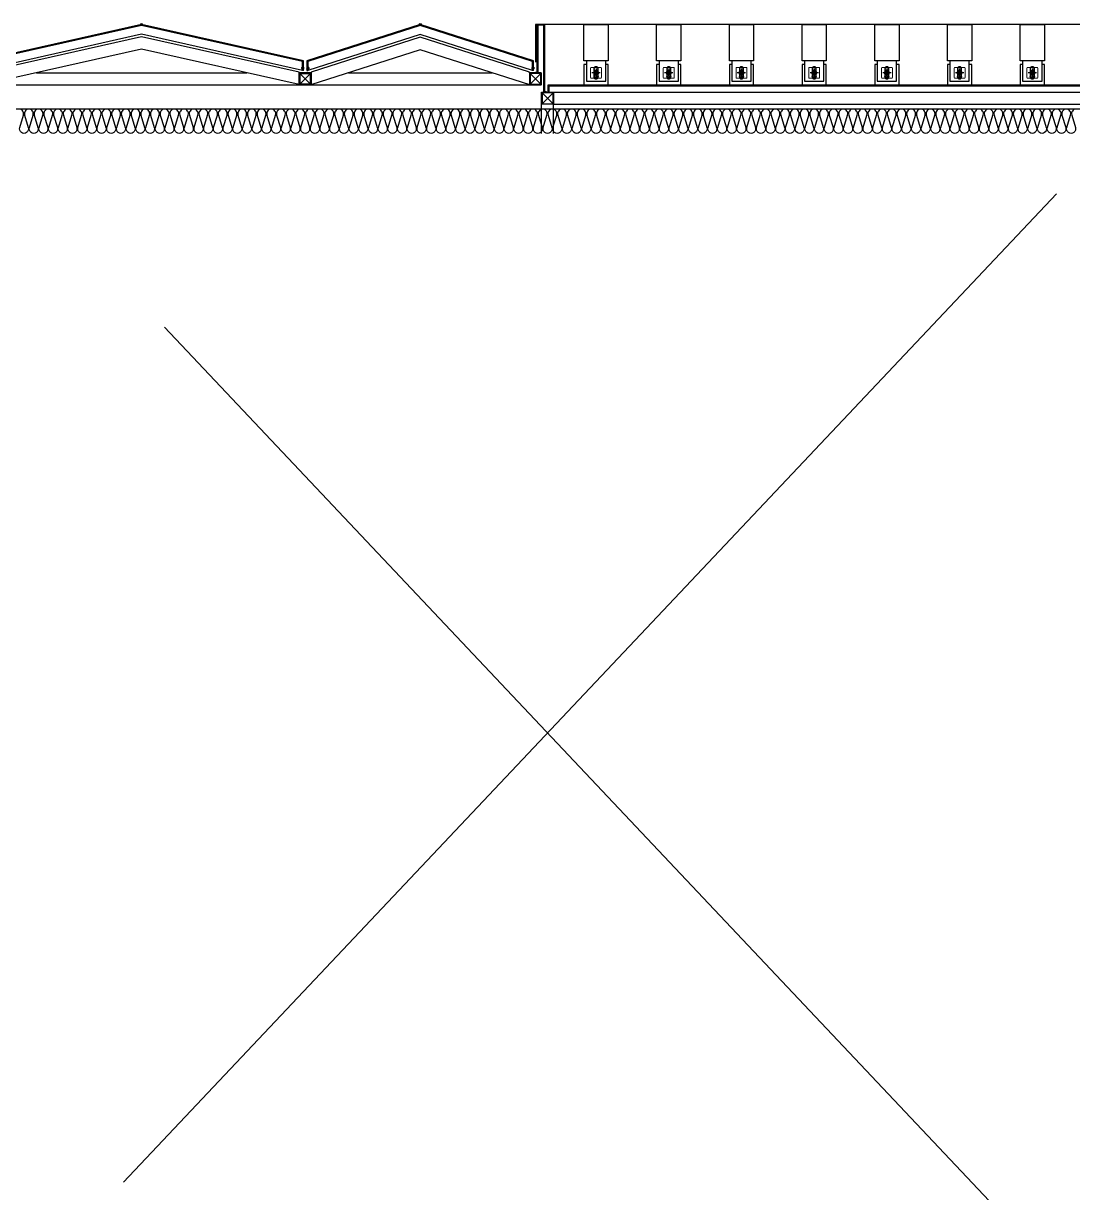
# Model space of a CAD drawing. Header units: millimetres. Extents: x 49154 to 181784, y 28275 to 149577.
# Drawn here: x 101941 to 106270, y 144633 to 149459 of the extents above; entities that cross this region are included whole.
import ezdxf

# ---------------------------------------------------------------- set-up
doc = ezdxf.new("R2010")
doc.units = ezdxf.units.MM
doc.header["$LTSCALE"] = 300
doc.linetypes.add('CENTER2', pattern=[1.125, 0.75, -0.125, 0.125, -0.125])
doc.linetypes.add('HID', pattern=[2.8, 1.8, -1])
doc.layers.add('4', color=4, linetype='Continuous', lineweight=13)
for name, color, linetype in [('6FIN', 6, 'Continuous'), ('A-ELE-8', 8, 'Continuous'), ('A-FIN(EX)', 6, 'Continuous'), ('A-FIN-9', 7, 'Continuous'), ('A-HAT-MATL', 8, 'Continuous'), ('A-OPEN', 1, 'Continuous'), ('A-하지철물', 55, 'Continuous'), ('alucobond', 4, 'Continuous'), ('ISL', 251, 'Continuous'), ('mold', 4, 'Continuous'), ('SHEET', 6, 'Continuous'), ('보(girder)', 7, 'HID'), ('복합판넬', 6, 'Continuous')]:
    doc.layers.add(name, color=color, linetype=linetype)

# ---------------------------------------------------------------- blocks, each defined once
blk = doc.blocks.new('EX-1350')
at = {"layer": '6FIN', "elevation": 0}
for points in [[(3.2, 204.1), (46.8, 204.1, 0.414214), (50, 207.3), (50, 250.9, 0.414214), (46.8, 254.1), (3.2, 254.1, 0.414214), (0, 250.9), (0, 207.3, 0.414214)], [(1396.8, 204.1), (1353.2, 204.1, -0.414214), (1350, 207.3), (1350, 250.9, -0.414214), (1353.2, 254.1), (1396.8, 254.1, -0.414214), (1400, 250.9), (1400, 207.3, -0.414214)]]:
    blk.add_lwpolyline(points, format="xyb", close=True, dxfattribs=at)
at = {"layer": 'A-하지철물'}
for p, q in [((1350, 254.1), (50, 254.1)), ((1133.9, 204.1), (266.1, 204.1))]:
    blk.add_line(p, q, dxfattribs=at)
at = {"layer": 'A-하지철물', "elevation": 0}
for points in [[(49.7, 252.7), (700, 106.6), (1350.3, 252.7)], [(50, 254.1), (50, 201.4), (700, 55.3), (1350, 201.4), (1350, 254.1)]]:
    blk.add_lwpolyline(points, dxfattribs=at)
at = {"layer": 'A-하지철물'}
blk.add_circle((700, 4.1), 4.07, dxfattribs=at)
at = {"layer": 'alucobond'}
for p, q in [((32.5, 195.1), (36.5, 195.1)), ((1367.5, 195.1), (1363.5, 195.1))]:
    blk.add_line(p, q, dxfattribs=at)
at = {"layer": 'alucobond', "color": 251, "linetype": 'HID', "ltscale": 10}
for p, q in [((30.2, 185.1), (41.5, 185.1)), ((31.5, 182.4), (31.5, 187.8)), ((31.5, 186.6), (39.5, 186.6)), ((31.5, 183.6), (39.5, 183.6)), ((32, 189.3), (32.5, 189.3)), ((32, 180.9), (32.5, 180.9)), ((32.5, 180.9), (32.5, 189.3)), ((38, 182.7), (38, 187.4)), ((39.5, 182.7), (39.5, 187.4)), ((1369.8, 185.1), (1358.5, 185.1)), ((1360.5, 182.7), (1360.5, 187.4)), ((1368.5, 186.6), (1360.5, 186.6)), ((1368.5, 183.6), (1360.5, 183.6)), ((1362, 182.7), (1362, 187.4)), ((1367.5, 180.9), (1367.5, 189.3)), ((1368, 189.3), (1367.5, 189.3)), ((1368, 180.9), (1367.5, 180.9)), ((1368.5, 182.4), (1368.5, 187.8))]:
    blk.add_line(p, q, dxfattribs=at)
at = {"layer": 'alucobond', "elevation": 0}
for points in [[(32.5, 195.1), (32.5, 154.1), (700, 4.1), (1367.5, 154.1), (1367.5, 195.1)], [(36.5, 195.1), (36.5, 157.3), (700, 8.2), (1363.5, 157.3), (1363.5, 195.1)]]:
    blk.add_lwpolyline(points, dxfattribs=at)
at = {"layer": 'alucobond', "color": 251, "linetype": 'HID', "ltscale": 10, "elevation": 0}
for points in [[(36.5, 194.2), (700, 45.1), (1363.5, 194.2)], [(32, 189.3), (31.5, 187.8)], [(32, 180.9), (31.5, 182.4)], [(1368, 189.3), (1368.5, 187.8)], [(1368, 180.9), (1368.5, 182.4)]]:
    blk.add_lwpolyline(points, dxfattribs=at)
for points in [[(39.5, 186.6, -0.666667), (39.5, 183.6, -1.5)], [(1360.5, 186.6, 0.666667), (1360.5, 183.6, 1.5)]]:
    blk.add_lwpolyline(points, format="xyb", dxfattribs=at)
at = {"layer": 'alucobond', "color": 251, "linetype": 'HID', "ltscale": 10}
for centre, start, end in [((38.7, 187.4), 0, 180), ((38.7, 182.7), 180, 0), ((1361.3, 187.4), 0, 180), ((1361.3, 182.7), 180, 0)]:
    blk.add_arc(centre, 0.75, start, end, dxfattribs=at)
at = {"layer": 'mold', "color": 4, "elevation": 0}
for points in [[(25, 204.1), (25, 202.6)], [(1375, 204.1), (1375, 202.6)]]:
    blk.add_lwpolyline(points, dxfattribs=at)
at = {"layer": 'SHEET', "color": 8}
for p, q in [((46.8, 250.9), (3.2, 207.3)), ((3.2, 250.9), (46.8, 207.3)), ((1353.2, 250.9), (1396.8, 207.3)), ((1396.8, 250.9), (1353.2, 207.3))]:
    blk.add_line(p, q, dxfattribs=at)
at = {"layer": 'SHEET', "color": 8, "elevation": 0}
for points in [[(3.2, 207.3), (46.8, 207.3), (46.8, 250.9), (3.2, 250.9)], [(1396.8, 207.3), (1353.2, 207.3), (1353.2, 250.9), (1396.8, 250.9)]]:
    blk.add_lwpolyline(points, close=True, dxfattribs=at)
blk = doc.blocks.new('EX-950-1')
at = {"layer": '6FIN', "elevation": 0}
for points in [[(3.2, 204.1), (46.8, 204.1, 0.414214), (50, 207.3), (50, 250.9, 0.414214), (46.8, 254.1), (3.2, 254.1, 0.414214), (0, 250.9), (0, 207.3, 0.414214)], [(996.8, 204.1), (953.2, 204.1, -0.414214), (950, 207.3), (950, 250.9, -0.414214), (953.2, 254.1), (996.8, 254.1, -0.414214), (1000, 250.9), (1000, 207.3, -0.414214)]]:
    blk.add_lwpolyline(points, format="xyb", close=True, dxfattribs=at)
at = {"layer": 'A-하지철물'}
for p, q in [((950, 254.1), (50, 254.1)), ((796, 204.1), (204, 204.1))]:
    blk.add_line(p, q, dxfattribs=at)
at = {"layer": 'A-하지철물', "elevation": 0}
for points in [[(48.1, 254.1), (500, 109.1), (951.9, 254.1)], [(50, 204.1), (50, 201), (500, 56.6), (950, 201), (950, 204.1)]]:
    blk.add_lwpolyline(points, dxfattribs=at)
at = {"layer": 'A-하지철물'}
blk.add_circle((500, 4.1), 4.07, dxfattribs=at)
at = {"layer": 'alucobond'}
for p, q in [((32.5, 195.1), (36.5, 195.1)), ((967.5, 195.1), (963.5, 195.1))]:
    blk.add_line(p, q, dxfattribs=at)
at = {"layer": 'alucobond', "color": 251, "linetype": 'HID', "ltscale": 10}
for p, q in [((30.2, 185.1), (41.5, 185.1)), ((31.5, 182.4), (31.5, 187.8)), ((31.5, 186.6), (39.5, 186.6)), ((31.5, 183.6), (39.5, 183.6)), ((32, 189.3), (32.5, 189.3)), ((32, 180.9), (32.5, 180.9)), ((32.5, 180.9), (32.5, 189.3)), ((38, 182.7), (38, 187.4)), ((39.5, 182.7), (39.5, 187.4)), ((969.8, 185.1), (958.5, 185.1)), ((960.5, 182.7), (960.5, 187.4)), ((968.5, 186.6), (960.5, 186.6)), ((968.5, 183.6), (960.5, 183.6)), ((962, 182.7), (962, 187.4)), ((967.5, 180.9), (967.5, 189.3)), ((968, 189.3), (967.5, 189.3)), ((968, 180.9), (967.5, 180.9)), ((968.5, 182.4), (968.5, 187.8))]:
    blk.add_line(p, q, dxfattribs=at)
at = {"layer": 'alucobond', "elevation": 0}
for points in [[(32.5, 195.1), (32.5, 154.1), (500, 4.1), (967.5, 154.1), (967.5, 195.1)], [(36.5, 195.1), (36.5, 157), (500, 8.3), (963.5, 157), (963.5, 195.1)]]:
    blk.add_lwpolyline(points, dxfattribs=at)
at = {"layer": 'alucobond', "color": 251, "linetype": 'HID', "ltscale": 10, "elevation": 0}
blk.add_lwpolyline([(36.5, 194.8), (500, 46.1), (963.5, 194.8)], dxfattribs=at)
at = {"layer": 'alucobond', "color": 251, "linetype": 'HID', "ltscale": 10}
for points in [[(32, 189.3), (31.5, 187.8)], [(32, 180.9), (31.5, 182.4)], [(968, 189.3), (968.5, 187.8)], [(968, 180.9), (968.5, 182.4)]]:
    blk.add_lwpolyline(points, dxfattribs=at)
for points in [[(39.5, 186.6, -0.666667), (39.5, 183.6, -1.5)], [(960.5, 186.6, 0.666667), (960.5, 183.6, 1.5)]]:
    blk.add_lwpolyline(points, format="xyb", dxfattribs=at)
for centre, start, end in [((38.7, 187.4), 0, 180), ((38.7, 182.7), 180, 0), ((961.3, 187.4), 0, 180), ((961.3, 182.7), 180, 0)]:
    blk.add_arc(centre, 0.75, start, end, dxfattribs=at)
at = {"layer": 'mold', "color": 4}
for points in [[(25, 204.1), (25, 202.6)], [(975, 204.1), (975, 202.6)]]:
    blk.add_lwpolyline(points, dxfattribs=at)
at = {"layer": 'SHEET', "color": 8}
for p, q in [((46.8, 250.9), (3.2, 207.3)), ((3.2, 250.9), (46.8, 207.3)), ((953.2, 250.9), (996.8, 207.3)), ((996.8, 250.9), (953.2, 207.3))]:
    blk.add_line(p, q, dxfattribs=at)
at = {"layer": 'SHEET', "color": 8, "elevation": 0}
for points in [[(3.2, 207.3), (46.8, 207.3), (46.8, 250.9), (3.2, 250.9)], [(996.8, 207.3), (953.2, 207.3), (953.2, 250.9), (996.8, 250.9)]]:
    blk.add_lwpolyline(points, close=True, dxfattribs=at)
blk = doc.blocks.new('N-washer')
at = {"layer": '4', "color": 253}
for p, q in [((-22.5, 19.5), (-22.5, -19.5)), ((19.5, 22.5), (-19.5, 22.5)), ((22.5, -19.5), (22.5, 19.5)), ((-19.5, -22.5), (19.5, -22.5))]:
    blk.add_line(p, q, dxfattribs=at)
at = {"layer": '4', "color": 253, "linetype": 'HID', "lineweight": 25, "ltscale": 0.5}
for p, q in [((-6.9, 17.6), (-8.3, 16.7)), ((-8.3, 16.7), (-8.3, 15.8)), ((-8.3, 15.8), (-6.9, 15)), ((-6.9, 13.6), (-8.3, 12.7)), ((-8.3, 12.7), (-8.3, 11.8)), ((-8.3, 11.8), (-6.9, 11)), ((-6.9, 9.6), (-8.3, 8.7)), ((-8.3, 8.7), (-8.3, 7.8)), ((-8.3, 7.8), (-6.9, 7)), ((-6.9, 5.6), (-8.3, 4.7)), ((-8.3, 4.7), (-8.3, 3.8)), ((-8.3, 3.8), (-7, 3)), ((-7, 3), (-6, 3)), ((-6.9, 15), (-6.9, 13.6)), ((-6.9, 11), (-6.9, 9.6)), ((-6.9, 7), (-6.9, 5.6)), ((-6.5, 0.5), (-6.5, -0.5)), ((6, 3), (7, 3)), ((6.5, -0.5), (6.5, 0.5)), ((8.3, 16.7), (6.9, 17.6)), ((6.9, 15), (8.3, 15.8)), ((6.9, 13.6), (6.9, 15)), ((8.3, 12.7), (6.9, 13.6)), ((6.9, 11), (8.3, 11.8)), ((6.9, 9.6), (6.9, 11)), ((8.3, 8.7), (6.9, 9.6)), ((6.9, 7), (8.3, 7.8)), ((6.9, 5.6), (6.9, 7)), ((8.3, 4.7), (6.9, 5.6)), ((7, 3), (8.3, 3.8)), ((8.3, 15.8), (8.3, 16.7)), ((8.3, 11.8), (8.3, 12.7)), ((8.3, 7.8), (8.3, 8.7)), ((8.3, 3.8), (8.3, 4.7))]:
    blk.add_line(p, q, dxfattribs=at)
at = {"layer": '4', "color": 253, "linetype": 'HID', "lineweight": 25}
blk.add_line((6.9, 17.6), (-6.9, 17.6), dxfattribs=at)
at = {"layer": '4', "color": 253}
for centre, start, end in [((-19.5, 19.5), 90, 180), ((19.5, 19.5), 0, 90), ((-19.5, -19.5), 180, 270), ((19.5, -19.5), 270, 0)]:
    blk.add_arc(centre, 3, start, end, dxfattribs=at)
at = {"layer": '4', "color": 253, "linetype": 'HID', "lineweight": 25, "ltscale": 0.5}
for centre, start, end in [((0, 0.5), 157.3801, 180), ((0, 0.5), 22.6199, 157.3801), ((0, 0.5), 0, 22.6199), ((0, -0.5), 180, 0)]:
    blk.add_arc(centre, 6.5, start, end, dxfattribs=at)
blk.add_point((0, 0), dxfattribs=at)
blk = doc.blocks.new('A$C908c0e9f')
at = {"layer": 'A-ELE-8', "color": 251, "linetype": 'CENTER2'}
for p, q in [((50, 97.2), (50, 62.8)), ((67.2, 80), (32.8, 80))]:
    blk.add_line(p, q, dxfattribs=at)
at = {"layer": 'A-ELE-8', "color": 251, "elevation": 0}
for points in [[(10, 115), (0, 115), (0, 30)], [(100, 30), (100, 115), (90, 115)]]:
    blk.add_lwpolyline(points, dxfattribs=at)
for points in [[(10, 130), (10, 45), (90, 45), (90, 130)], [(50, 90.4), (41, 85.2), (41, 74.8), (50, 69.6), (59, 74.8), (59, 85.2)]]:
    blk.add_lwpolyline(points, close=True, dxfattribs=at)
at = {"layer": 'A-ELE-8', "color": 251, "linetype": 'HID', "lineweight": 25, "ltscale": 0.5, "elevation": 0}
blk.add_lwpolyline([(57, 58.6), (58.4, 59.4), (58.4, 60.5), (57, 61.4), (57, 62.6), (58.4, 63.4), (58.4, 64.5), (57, 65.4), (57, 66.6), (58.4, 67.4), (58.4, 68.5), (57, 69.4), (57, 70.6), (58.4, 71.4), (58.4, 72.5), (57, 73.4), (57, 74.6), (58.4, 75.4), (58.4, 76.5), (57, 77.4), (57, 78.6), (58.4, 79.4), (58.4, 80.5), (57, 81.4), (57, 82.6), (58.4, 83.4), (58.4, 84.5), (57, 85.4), (57, 86.6), (58.4, 87.4), (58.4, 88.5), (57, 89.4), (57, 90.6), (58.4, 91.4), (58.4, 92.5), (57, 93.4), (57, 94.6), (58.4, 95.4), (58.4, 96.5), (57, 97.4), (57, 98.6), (58.4, 99.4), (58.4, 100.5), (57, 101.4, 0.50708), (42.9, 101.4), (41.5, 100.5), (41.5, 99.4), (42.9, 98.6), (42.9, 97.4), (41.5, 96.5), (41.5, 95.4), (42.9, 94.6), (42.9, 93.4), (41.5, 92.5), (41.5, 91.4), (42.9, 90.6), (42.9, 89.4), (41.5, 88.5), (41.5, 87.4), (42.9, 86.6), (42.9, 85.4), (41.5, 84.5), (41.5, 83.4), (42.9, 82.6), (42.9, 81.4), (41.5, 80.5), (41.5, 79.4), (42.9, 78.6), (42.9, 77.4), (41.5, 76.5), (41.5, 75.4), (42.9, 74.6), (42.9, 73.4), (41.5, 72.5), (41.5, 71.4), (42.9, 70.6), (42.9, 69.4), (41.5, 68.5), (41.5, 67.4), (42.9, 66.6), (42.9, 65.4), (41.5, 64.5), (41.5, 63.4), (42.9, 62.6), (42.9, 61.4), (41.5, 60.5), (41.5, 59.4), (42.9, 58.6, 0.50708)], format="xyb", close=True, dxfattribs=at)
at = {"layer": 'A-ELE-8', "color": 251}
blk.add_circle((50, 80), 9, dxfattribs=at)
at = {"layer": 'A-ELE-8', "color": 251, "linetype": 'HID'}
blk.add_circle((50, 80), 6, dxfattribs=at)
at = {"layer": 'A-FIN(EX)', "elevation": 0}
blk.add_lwpolyline([(0, 280), (100, 280), (100, 130), (0, 130)], close=True, dxfattribs=at)
at = {"layer": 'A-ELE-8', "color": 251, "xscale": -1, "rotation": 180}
blk.add_blockref('N-washer', (50, 80), dxfattribs=at)
blk = doc.blocks.new('*U124')
at = {"layer": '6FIN'}
blk.add_lwpolyline([(25.3, 50), (-24.7, 50), (-24.7, 0), (25.3, 0)], close=True, dxfattribs=at)
at = {"layer": 'SHEET', "color": 8}
for p, q in [((-22.2, 2.5), (22.8, 47.5)), ((22.8, 2.5), (-22.2, 47.5))]:
    blk.add_line(p, q, dxfattribs=at)
blk.add_lwpolyline([(22.3, 2.3), (-21.7, 2.3, -0.414214), (-22.4, 3), (-22.4, 47, -0.414214), (-21.7, 47.7), (22.3, 47.7, -0.414214), (23, 47), (23, 3, -0.414214)], format="xyb", close=True, dxfattribs=at)

msp = doc.modelspace()

# ---------------------------------------------------------------- linework, layer by layer
at = {"layer": 'A-FIN-9', "elevation": 0}
msp.add_lwpolyline([(104098.1, 149175), (104088.1, 149175), (104088.1, 149452), (104064.1, 149452), (104064.1, 149255), (104054.1, 149255), (104054.1, 149258), (104054.1, 149258), (104061.1, 149258), (104061.1, 149455), (104091.1, 149455), (104091.1, 149178), (104098.1, 149178), (104098.1, 149178)], close=True, dxfattribs=at)
at = {"layer": 'A-HAT-MATL'}
for p, q in [((165553.6, 149455), (104053.6, 149455)), ((104053.6, 149455), (104053.6, 149299))]:
    msp.add_line(p, q, dxfattribs=at)
at = {"layer": 'A-OPEN'}
for p, q in [((106203.6, 148755), (102353.6, 144675.9)), ((106203.6, 144305), (102522.7, 148205))]:
    msp.add_line(p, q, dxfattribs=at)
at = {"layer": 'A-하지철물', "elevation": 0}
for points in [[(104078.6, 149005), (104078.6, 149175), (108523.6, 149175), (108523.6, 149005)], [(104128.6, 149005), (104128.6, 149125), (108473.6, 149125), (108473.6, 149005)]]:
    msp.add_lwpolyline(points, dxfattribs=at)
at = {"layer": 'ISL', "elevation": 0}
msp.add_lwpolyline([(108523.6, 149105), (92053.6, 149105), (92053.6, 123835)], dxfattribs=at)
msp.add_lwpolyline([(106283.6, 149105, 0.509267), (106265.9, 149080.8), (106281.2, 149029.3, -1.372593), (106245.9, 149029.3), (106261.2, 149080.8, 0.509267), (106243.6, 149105, 0.509267), (106225.9, 149080.8), (106241.2, 149029.3, -1.372593), (106205.9, 149029.3), (106221.2, 149080.8, 0.509267), (106203.6, 149105, 0.509267), (106185.9, 149080.8), (106201.2, 149029.3, -1.372593), (106165.9, 149029.3), (106181.2, 149080.8, 0.509267), (106163.6, 149105, 0.509267), (106145.9, 149080.8), (106161.2, 149029.3, -1.372593), (106125.9, 149029.3), (106141.2, 149080.8, 0.509267), (106123.6, 149105, 0.509267), (106105.9, 149080.8), (106121.2, 149029.3, -1.372593), (106085.9, 149029.3), (106101.2, 149080.8, 0.509267), (106083.6, 149105, 0.509267), (106065.9, 149080.8), (106081.2, 149029.3, -1.372593), (106045.9, 149029.3), (106061.2, 149080.8, 0.509267), (106043.6, 149105, 0.509267), (106025.9, 149080.8), (106041.2, 149029.3, -1.372593), (106005.9, 149029.3), (106021.2, 149080.8, 0.509267), (106003.6, 149105, 0.509267), (105985.9, 149080.8), (106001.2, 149029.3, -1.372593), (105965.9, 149029.3), (105981.2, 149080.8, 0.509267), (105963.6, 149105, 0.509267), (105945.9, 149080.8), (105961.2, 149029.3, -1.372593), (105925.9, 149029.3), (105941.2, 149080.8, 0.509267), (105923.6, 149105, 0.509267), (105905.9, 149080.8), (105921.2, 149029.3, -1.372593), (105885.9, 149029.3), (105901.2, 149080.8, 0.509267), (105883.6, 149105, 0.509267), (105865.9, 149080.8), (105881.2, 149029.3, -1.372593), (105845.9, 149029.3), (105861.2, 149080.8, 0.509267), (105843.6, 149105, 0.509267), (105825.9, 149080.8), (105841.2, 149029.3, -1.372593), (105805.9, 149029.3), (105821.2, 149080.8, 0.509267), (105803.6, 149105, 0.509267), (105785.9, 149080.8), (105801.2, 149029.3, -1.372593), (105765.9, 149029.3), (105781.2, 149080.8, 0.509267), (105763.6, 149105, 0.509267), (105745.9, 149080.8), (105761.2, 149029.3, -1.372593), (105725.9, 149029.3), (105741.2, 149080.8, 0.509267), (105723.6, 149105, 0.509267), (105705.9, 149080.8), (105721.2, 149029.3, -1.372593), (105685.9, 149029.3), (105701.2, 149080.8, 0.509267), (105683.6, 149105, 0.509267), (105665.9, 149080.8), (105681.2, 149029.3, -1.372593), (105645.9, 149029.3), (105661.2, 149080.8, 0.509267), (105643.6, 149105, 0.509267), (105625.9, 149080.8), (105641.2, 149029.3, -1.372593), (105605.9, 149029.3), (105621.2, 149080.8, 0.509267), (105603.6, 149105, 0.509267), (105585.9, 149080.8), (105601.2, 149029.3, -1.372593), (105565.9, 149029.3), (105581.2, 149080.8, 0.509267), (105563.6, 149105, 0.509267), (105545.9, 149080.8), (105561.2, 149029.3, -1.372593), (105525.9, 149029.3), (105541.2, 149080.8, 0.509267), (105523.6, 149105, 0.509267), (105505.9, 149080.8), (105521.2, 149029.3, -1.372593), (105485.9, 149029.3), (105501.2, 149080.8, 0.509267), (105483.6, 149105, 0.509267), (105465.9, 149080.8), (105481.2, 149029.3, -1.372593), (105445.9, 149029.3), (105461.2, 149080.8, 0.509267), (105443.6, 149105, 0.509267), (105425.9, 149080.8), (105441.2, 149029.3, -1.372593), (105405.9, 149029.3), (105421.2, 149080.8, 0.509267), (105403.6, 149105, 0.509267), (105385.9, 149080.8), (105401.2, 149029.3, -1.372593), (105365.9, 149029.3), (105381.2, 149080.8, 0.509267), (105363.6, 149105, 0.509267), (105345.9, 149080.8), (105361.2, 149029.3, -1.372593), (105325.9, 149029.3), (105341.2, 149080.8, 0.509267), (105323.6, 149105, 0.509267), (105305.9, 149080.8), (105321.2, 149029.3, -1.372593), (105285.9, 149029.3), (105301.2, 149080.8, 0.509267), (105283.6, 149105, 0.509267), (105265.9, 149080.8), (105281.2, 149029.3, -1.372593), (105245.9, 149029.3), (105261.2, 149080.8, 0.509267), (105243.6, 149105, 0.509267), (105225.9, 149080.8), (105241.2, 149029.3, -1.372593), (105205.9, 149029.3), (105221.2, 149080.8, 0.509267), (105203.6, 149105, 0.509267), (105185.9, 149080.8), (105201.2, 149029.3, -1.372593), (105165.9, 149029.3), (105181.2, 149080.8, 0.509267), (105163.6, 149105, 0.509267), (105145.9, 149080.8), (105161.2, 149029.3, -1.372593), (105125.9, 149029.3), (105141.2, 149080.8, 0.509267), (105123.6, 149105, 0.509267), (105105.9, 149080.8), (105121.2, 149029.3, -1.372593), (105085.9, 149029.3), (105101.2, 149080.8, 0.509267), (105083.6, 149105, 0.509267), (105065.9, 149080.8), (105081.2, 149029.3, -1.372593), (105045.9, 149029.3), (105061.2, 149080.8, 0.509267), (105043.6, 149105, 0.509267), (105025.9, 149080.8), (105041.2, 149029.3, -1.372593), (105005.9, 149029.3), (105021.2, 149080.8, 0.509267), (105003.6, 149105, 0.509267), (104985.9, 149080.8), (105001.2, 149029.3, -1.372593), (104965.9, 149029.3), (104981.2, 149080.8, 0.509267), (104963.6, 149105, 0.509267), (104945.9, 149080.8), (104961.2, 149029.3, -1.372593), (104925.9, 149029.3), (104941.2, 149080.8, 0.509267), (104923.6, 149105, 0.509267), (104905.9, 149080.8), (104921.2, 149029.3, -1.372593), (104885.9, 149029.3), (104901.2, 149080.8, 0.509267), (104883.6, 149105, 0.509267), (104865.9, 149080.8), (104881.2, 149029.3, -1.372593), (104845.9, 149029.3), (104861.2, 149080.8, 0.509267), (104843.6, 149105, 0.509267), (104825.9, 149080.8), (104841.2, 149029.3, -1.372593), (104805.9, 149029.3), (104821.2, 149080.8, 0.509267), (104803.6, 149105, 0.509267), (104785.9, 149080.8), (104801.2, 149029.3, -1.372593), (104765.9, 149029.3), (104781.2, 149080.8, 0.509267), (104763.6, 149105, 0.509267), (104745.9, 149080.8), (104761.2, 149029.3, -1.372593), (104725.9, 149029.3), (104741.2, 149080.8, 0.509267), (104723.6, 149105, 0.509267), (104705.9, 149080.8), (104721.2, 149029.3, -1.372593), (104685.9, 149029.3), (104701.2, 149080.8, 0.509267), (104683.6, 149105, 0.509267), (104665.9, 149080.8), (104681.2, 149029.3, -1.372593), (104645.9, 149029.3), (104661.2, 149080.8, 0.509267), (104643.6, 149105, 0.509267), (104625.9, 149080.8), (104641.2, 149029.3, -1.372593), (104605.9, 149029.3), (104621.2, 149080.8, 0.509267), (104603.6, 149105, 0.509267), (104585.9, 149080.8), (104601.2, 149029.3, -1.372593), (104565.9, 149029.3), (104581.2, 149080.8, 0.509267), (104563.6, 149105, 0.509267), (104545.9, 149080.8), (104561.2, 149029.3, -1.372593), (104525.9, 149029.3), (104541.2, 149080.8, 0.509267), (104523.6, 149105, 0.509267), (104505.9, 149080.8), (104521.2, 149029.3, -1.372593), (104485.9, 149029.3), (104501.2, 149080.8, 0.509267), (104483.6, 149105, 0.509267), (104465.9, 149080.8), (104481.2, 149029.3, -1.372593), (104445.9, 149029.3), (104461.2, 149080.8, 0.509267), (104443.6, 149105, 0.509267), (104425.9, 149080.8), (104441.2, 149029.3, -1.372593), (104405.9, 149029.3), (104421.2, 149080.8, 0.509267), (104403.6, 149105, 0.509267), (104385.9, 149080.8), (104401.2, 149029.3, -1.372593), (104365.9, 149029.3), (104381.2, 149080.8, 0.509267), (104363.6, 149105, 0.509267), (104345.9, 149080.8), (104361.2, 149029.3, -1.372593), (104325.9, 149029.3), (104341.2, 149080.8, 0.509267), (104323.6, 149105, 0.509267), (104305.9, 149080.8), (104321.2, 149029.3, -1.372593), (104285.9, 149029.3), (104301.2, 149080.8, 0.509267), (104283.6, 149105, 0.509267), (104265.9, 149080.8), (104281.2, 149029.3, -1.372593), (104245.9, 149029.3), (104261.2, 149080.8, 0.509267), (104243.6, 149105, 0.509267), (104225.9, 149080.8), (104241.2, 149029.3, -1.372593), (104205.9, 149029.3), (104221.2, 149080.8, 0.509267), (104203.6, 149105, 0.509267), (104185.9, 149080.8), (104201.2, 149029.3, -1.372593), (104165.9, 149029.3), (104181.2, 149080.8, 0.509267), (104163.6, 149105, 0.509267), (104145.9, 149080.8), (104161.2, 149029.3, -1.372593), (104125.9, 149029.3), (104141.2, 149080.8, 0.509267), (104123.6, 149105, 0.509267), (104105.9, 149080.8), (104121.2, 149029.3, -1.372593), (104085.9, 149029.3), (104101.2, 149080.8, 0.509267), (104083.6, 149105, 0.509267), (104065.9, 149080.8), (104081.2, 149029.3, -1.372593), (104045.9, 149029.3), (104061.2, 149080.8, 0.509267), (104043.6, 149105, 0.509267), (104025.9, 149080.8), (104041.2, 149029.3, -1.372593), (104005.9, 149029.3), (104021.2, 149080.8, 0.509267), (104003.6, 149105, 0.509267), (103985.9, 149080.8), (104001.2, 149029.3, -1.372593), (103965.9, 149029.3), (103981.2, 149080.8, 0.509267), (103963.6, 149105, 0.509267), (103945.9, 149080.8), (103961.2, 149029.3, -1.372593), (103925.9, 149029.3), (103941.2, 149080.8, 0.509267), (103923.6, 149105, 0.509267), (103905.9, 149080.8), (103921.2, 149029.3, -1.372593), (103885.9, 149029.3), (103901.2, 149080.8, 0.509267), (103883.6, 149105, 0.509267), (103865.9, 149080.8), (103881.2, 149029.3, -1.372593), (103845.9, 149029.3), (103861.2, 149080.8, 0.509267), (103843.6, 149105, 0.509267), (103825.9, 149080.8), (103841.2, 149029.3, -1.372593), (103805.9, 149029.3), (103821.2, 149080.8, 0.509267), (103803.6, 149105, 0.509267), (103785.9, 149080.8), (103801.2, 149029.3, -1.372593), (103765.9, 149029.3), (103781.2, 149080.8, 0.509267), (103763.6, 149105, 0.509267), (103745.9, 149080.8), (103761.2, 149029.3, -1.372593), (103725.9, 149029.3), (103741.2, 149080.8, 0.509267), (103723.6, 149105, 0.509267), (103705.9, 149080.8), (103721.2, 149029.3, -1.372593), (103685.9, 149029.3), (103701.2, 149080.8, 0.509267), (103683.6, 149105, 0.509267), (103665.9, 149080.8), (103681.2, 149029.3, -1.372593), (103645.9, 149029.3), (103661.2, 149080.8, 0.509267), (103643.6, 149105, 0.509267), (103625.9, 149080.8), (103641.2, 149029.3, -1.372593), (103605.9, 149029.3), (103621.2, 149080.8, 0.509267), (103603.6, 149105, 0.509267), (103585.9, 149080.8), (103601.2, 149029.3, -1.372593), (103565.9, 149029.3), (103581.2, 149080.8, 0.509267), (103563.6, 149105, 0.509267), (103545.9, 149080.8), (103561.2, 149029.3, -1.372593), (103525.9, 149029.3), (103541.2, 149080.8, 0.509267), (103523.6, 149105, 0.509267), (103505.9, 149080.8), (103521.2, 149029.3, -1.372593), (103485.9, 149029.3), (103501.2, 149080.8, 0.509267), (103483.6, 149105, 0.509267), (103465.9, 149080.8), (103481.2, 149029.3, -1.372593), (103445.9, 149029.3), (103461.2, 149080.8, 0.509267), (103443.6, 149105, 0.509267), (103425.9, 149080.8), (103441.2, 149029.3, -1.372593), (103405.9, 149029.3), (103421.2, 149080.8, 0.509267), (103403.6, 149105, 0.509267), (103385.9, 149080.8), (103401.2, 149029.3, -1.372593), (103365.9, 149029.3), (103381.2, 149080.8, 0.509267), (103363.6, 149105, 0.509267), (103345.9, 149080.8), (103361.2, 149029.3, -1.372593), (103325.9, 149029.3), (103341.2, 149080.8, 0.509267), (103323.6, 149105, 0.509267), (103305.9, 149080.8), (103321.2, 149029.3, -1.372593), (103285.9, 149029.3), (103301.2, 149080.8, 0.509267), (103283.6, 149105, 0.509267), (103265.9, 149080.8), (103281.2, 149029.3, -1.372593), (103245.9, 149029.3), (103261.2, 149080.8, 0.509267), (103243.6, 149105, 0.509267), (103225.9, 149080.8), (103241.2, 149029.3, -1.372593), (103205.9, 149029.3), (103221.2, 149080.8, 0.509267), (103203.6, 149105, 0.509267), (103185.9, 149080.8), (103201.2, 149029.3, -1.372593), (103165.9, 149029.3), (103181.2, 149080.8, 0.509267), (103163.6, 149105, 0.509267), (103145.9, 149080.8), (103161.2, 149029.3, -1.372593), (103125.9, 149029.3), (103141.2, 149080.8, 0.509267), (103123.6, 149105, 0.509267), (103105.9, 149080.8), (103121.2, 149029.3, -1.372593), (103085.9, 149029.3), (103101.2, 149080.8, 0.509267), (103083.6, 149105, 0.509267), (103065.9, 149080.8), (103081.2, 149029.3, -1.372593), (103045.9, 149029.3), (103061.2, 149080.8, 0.509267), (103043.6, 149105, 0.509267), (103025.9, 149080.8), (103041.2, 149029.3, -1.372593), (103005.9, 149029.3), (103021.2, 149080.8, 0.509267), (103003.6, 149105, 0.509267), (102985.9, 149080.8), (103001.2, 149029.3, -1.372593), (102965.9, 149029.3), (102981.2, 149080.8, 0.509267), (102963.6, 149105, 0.509267), (102945.9, 149080.8), (102961.2, 149029.3, -1.372593), (102925.9, 149029.3), (102941.2, 149080.8, 0.509267), (102923.6, 149105, 0.509267), (102905.9, 149080.8), (102921.2, 149029.3, -1.372593), (102885.9, 149029.3), (102901.2, 149080.8, 0.509267), (102883.6, 149105, 0.509267), (102865.9, 149080.8), (102881.2, 149029.3, -1.372593), (102845.9, 149029.3), (102861.2, 149080.8, 0.509267), (102843.6, 149105, 0.509267), (102825.9, 149080.8), (102841.2, 149029.3, -1.372593), (102805.9, 149029.3), (102821.2, 149080.8, 0.509267), (102803.6, 149105, 0.509267), (102785.9, 149080.8), (102801.2, 149029.3, -1.372593), (102765.9, 149029.3), (102781.2, 149080.8, 0.509267), (102763.6, 149105, 0.509267), (102745.9, 149080.8), (102761.2, 149029.3, -1.372593), (102725.9, 149029.3), (102741.2, 149080.8, 0.509267), (102723.6, 149105, 0.509267), (102705.9, 149080.8), (102721.2, 149029.3, -1.372593), (102685.9, 149029.3), (102701.2, 149080.8, 0.509267), (102683.6, 149105, 0.509267), (102665.9, 149080.8), (102681.2, 149029.3, -1.372593), (102645.9, 149029.3), (102661.2, 149080.8, 0.509267), (102643.6, 149105, 0.509267), (102625.9, 149080.8), (102641.2, 149029.3, -1.372593), (102605.9, 149029.3), (102621.2, 149080.8, 0.509267), (102603.6, 149105, 0.509267), (102585.9, 149080.8), (102601.2, 149029.3, -1.372593), (102565.9, 149029.3), (102581.2, 149080.8, 0.509267), (102563.6, 149105, 0.509267), (102545.9, 149080.8), (102561.2, 149029.3, -1.372593), (102525.9, 149029.3), (102541.2, 149080.8, 0.509267), (102523.6, 149105, 0.509267), (102505.9, 149080.8), (102521.2, 149029.3, -1.372593), (102485.9, 149029.3), (102501.2, 149080.8, 0.509267), (102483.6, 149105, 0.509267), (102465.9, 149080.8), (102481.2, 149029.3, -1.372593), (102445.9, 149029.3), (102461.2, 149080.8, 0.509267), (102443.6, 149105, 0.509267), (102425.9, 149080.8), (102441.2, 149029.3, -1.372593), (102405.9, 149029.3), (102421.2, 149080.8, 0.509267), (102403.6, 149105, 0.509267), (102385.9, 149080.8), (102401.2, 149029.3, -1.372593), (102365.9, 149029.3), (102381.2, 149080.8, 0.509267), (102363.6, 149105, 0.509267), (102345.9, 149080.8), (102361.2, 149029.3, -1.372593), (102325.9, 149029.3), (102341.2, 149080.8, 0.509267), (102323.6, 149105, 0.509267), (102305.9, 149080.8), (102321.2, 149029.3, -1.372593), (102285.9, 149029.3), (102301.2, 149080.8, 0.509267), (102283.6, 149105, 0.509267), (102265.9, 149080.8), (102281.2, 149029.3, -1.372593), (102245.9, 149029.3), (102261.2, 149080.8, 0.509267), (102243.6, 149105, 0.509267), (102225.9, 149080.8), (102241.2, 149029.3, -1.372593), (102205.9, 149029.3), (102221.2, 149080.8, 0.509267), (102203.6, 149105, 0.509267), (102185.9, 149080.8), (102201.2, 149029.3, -1.372593), (102165.9, 149029.3), (102181.2, 149080.8, 0.509267), (102163.6, 149105, 0.509267), (102145.9, 149080.8), (102161.2, 149029.3, -1.372593), (102125.9, 149029.3), (102141.2, 149080.8, 0.509267), (102123.6, 149105, 0.509267), (102105.9, 149080.8), (102121.2, 149029.3, -1.372593), (102085.9, 149029.3), (102101.2, 149080.8, 0.509267), (102083.6, 149105, 0.509267), (102065.9, 149080.8), (102081.2, 149029.3, -1.372593), (102045.9, 149029.3), (102061.2, 149080.8, 0.509267), (102043.6, 149105, 0.509267), (102025.9, 149080.8), (102041.2, 149029.3, -1.372593), (102005.9, 149029.3), (102021.2, 149080.8, 0.509267), (102003.6, 149105, 0.509267), (101985.9, 149080.8), (102001.2, 149029.3, -1.372593), (101965.9, 149029.3), (101981.2, 149080.8, 0.509267), (101963.6, 149105, 0.509267), (101945.9, 149080.8), (101961.2, 149029.3, -1.372593), (101925.9, 149029.3), (101941.2, 149080.8, 0.509267), (101923.6, 149105, 0.509267)], format="xyb", dxfattribs=at)
at = {"layer": '복합판넬', "elevation": 0}
for points in [[(104106.1, 149178), (104106.1, 149205), (108553.6, 149205), (108553.6, 149020)], [(104110.1, 149178), (104110.1, 149201), (108549.6, 149201), (108549.6, 149024)]]:
    msp.add_lwpolyline(points, dxfattribs=at)

# ---------------------------------------------------------------- block references
at = {"layer": 'A-ELE-8'}
for p in [(104253.6, 149175), (104553.6, 149175), (104853.6, 149175), (105153.6, 149175), (105453.6, 149175), (105753.6, 149175), (106053.6, 149175)]:
    msp.add_blockref('A$C908c0e9f', p, dxfattribs=at)
at = {"layer": 'A-하지철물', "rotation": 180}
for name, p in [('EX-1350', (103128.6, 149459.1)), ('EX-950-1', (104078.6, 149459.1))]:
    msp.add_blockref(name, p, dxfattribs=at)
at = {"layer": '보(girder)', "xscale": -1, "rotation": 180}
msp.add_blockref('*U124', (104103.3, 149175), dxfattribs=at)

doc.saveas('drawing.dxf')
